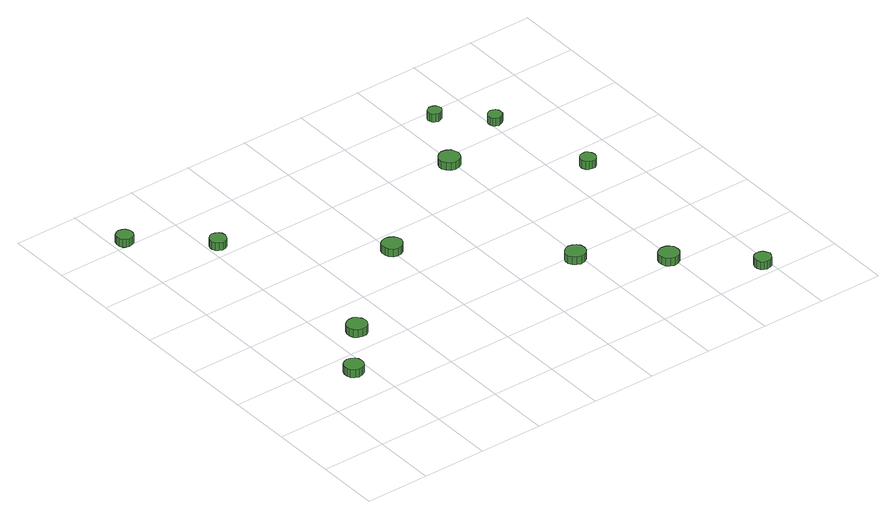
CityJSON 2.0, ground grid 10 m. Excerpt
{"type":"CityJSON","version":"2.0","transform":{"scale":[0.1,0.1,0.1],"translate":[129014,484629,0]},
"CityObjects":{
"tree1":{"type":"SolitaryVegetationObject","attributes":{"function":"something"},"geometry":[{"type":"MultiSurface","lod":"1","boundaries":[[[0,1,2,3,4,5,6,7,8,9,10,11,12,13,14]],[[15,16,17,18,19,20,21,22,23,24,25,26,27,28,29]],[[0,29,28,1]],[[1,28,27,2]],[[2,27,26,3]],[[3,26,25,4]],[[4,25,24,5]],[[5,24,23,6]],[[6,23,22,7]],[[7,22,21,8]],[[8,21,20,9]],[[9,20,19,10]],[[10,19,18,11]],[[11,18,17,12]],[[12,17,16,13]],[[13,16,15,14]],[[14,15,29,0]]]}]},
"tree2":{"type":"SolitaryVegetationObject","attributes":{"function":"something"},"geometry":[{"type":"MultiSurface","lod":"1","boundaries":[[[30,31,32,33,34,35,36,37,38,39,40,41,42,43,44]],[[45,46,47,48,49,50,51,52,53,54,55,56,57,58,59]],[[30,59,58,31]],[[31,58,57,32]],[[32,57,56,33]],[[33,56,55,34]],[[34,55,54,35]],[[35,54,53,36]],[[36,53,52,37]],[[37,52,51,38]],[[38,51,50,39]],[[39,50,49,40]],[[40,49,48,41]],[[41,48,47,42]],[[42,47,46,43]],[[43,46,45,44]],[[44,45,59,30]]]}]},
"tree3":{"type":"SolitaryVegetationObject","attributes":{"function":"something"},"geometry":[{"type":"MultiSurface","lod":"1","boundaries":[[[60,61,62,63,64,65,66,67,68,69,70,71,72,73,74]],[[75,76,77,78,79,80,81,82,83,84,85,86,87,88,89]],[[60,89,88,61]],[[61,88,87,62]],[[62,87,86,63]],[[63,86,85,64]],[[64,85,84,65]],[[65,84,83,66]],[[66,83,82,67]],[[67,82,81,68]],[[68,81,80,69]],[[69,80,79,70]],[[70,79,78,71]],[[71,78,77,72]],[[72,77,76,73]],[[73,76,75,74]],[[74,75,89,60]]]}]},
"tree4":{"type":"SolitaryVegetationObject","attributes":{"function":"something"},"geometry":[{"type":"MultiSurface","lod":"1","boundaries":[[[90,91,92,93,94,95,96,97,98,99,100,101,102,103,104]],[[105,106,107,108,109,110,111,112,113,114,115,116,117,118,119]],[[90,119,118,91]],[[91,118,117,92]],[[92,117,116,93]],[[93,116,115,94]],[[94,115,114,95]],[[95,114,113,96]],[[96,113,112,97]],[[97,112,111,98]],[[98,111,110,99]],[[99,110,109,100]],[[100,109,108,101]],[[101,108,107,102]],[[102,107,106,103]],[[103,106,105,104]],[[104,105,119,90]]]}]},
"tree5":{"type":"SolitaryVegetationObject","attributes":{"function":"something"},"geometry":[{"type":"MultiSurface","lod":"1","boundaries":[[[120,121,122,123,124,125,126,127,128,129,130,131,132,133,134]],[[135,136,137,138,139,140,141,142,143,144,145,146,147,148,149]],[[120,149,148,121]],[[121,148,147,122]],[[122,147,146,123]],[[123,146,145,124]],[[124,145,144,125]],[[125,144,143,126]],[[126,143,142,127]],[[127,142,141,128]],[[128,141,140,129]],[[129,140,139,130]],[[130,139,138,131]],[[131,138,137,132]],[[132,137,136,133]],[[133,136,135,134]],[[134,135,149,120]]]}]},
"tree6":{"type":"SolitaryVegetationObject","attributes":{"function":"something"},"geometry":[{"type":"MultiSurface","lod":"1","boundaries":[[[150,151,152,153,154,155,156,157,158,159,160,161,162,163,164]],[[165,166,167,168,169,170,171,172,173,174,175,176,177,178,179]],[[150,179,178,151]],[[151,178,177,152]],[[152,177,176,153]],[[153,176,175,154]],[[154,175,174,155]],[[155,174,173,156]],[[156,173,172,157]],[[157,172,171,158]],[[158,171,170,159]],[[159,170,169,160]],[[160,169,168,161]],[[161,168,167,162]],[[162,167,166,163]],[[163,166,165,164]],[[164,165,179,150]]]}]},
"tree7":{"type":"SolitaryVegetationObject","attributes":{"function":"something"},"geometry":[{"type":"MultiSurface","lod":"1","boundaries":[[[180,181,182,183,184,185,186,187,188,189,190,191,192,193,194]],[[195,196,197,198,199,200,201,202,203,204,205,206,207,208,209]],[[180,209,208,181]],[[181,208,207,182]],[[182,207,206,183]],[[183,206,205,184]],[[184,205,204,185]],[[185,204,203,186]],[[186,203,202,187]],[[187,202,201,188]],[[188,201,200,189]],[[189,200,199,190]],[[190,199,198,191]],[[191,198,197,192]],[[192,197,196,193]],[[193,196,195,194]],[[194,195,209,180]]]}]},
"tree8":{"type":"SolitaryVegetationObject","attributes":{"function":"something"},"geometry":[{"type":"MultiSurface","lod":"1","boundaries":[[[210,211,212,213,214,215,216,217,218,219,220,221,222,223,224]],[[225,226,227,228,229,230,231,232,233,234,235,236,237,238,239]],[[210,239,238,211]],[[211,238,237,212]],[[212,237,236,213]],[[213,236,235,214]],[[214,235,234,215]],[[215,234,233,216]],[[216,233,232,217]],[[217,232,231,218]],[[218,231,230,219]],[[219,230,229,220]],[[220,229,228,221]],[[221,228,227,222]],[[222,227,226,223]],[[223,226,225,224]],[[224,225,239,210]]]}]},
"tree9":{"type":"SolitaryVegetationObject","attributes":{"function":"something"},"geometry":[{"type":"MultiSurface","lod":"1","boundaries":[[[240,241,242,243,244,245,246,247,248,249,250,251,252,253,254]],[[255,256,257,258,259,260,261,262,263,264,265,266,267,268,269]],[[240,269,268,241]],[[241,268,267,242]],[[242,267,266,243]],[[243,266,265,244]],[[244,265,264,245]],[[245,264,263,246]],[[246,263,262,247]],[[247,262,261,248]],[[248,261,260,249]],[[249,260,259,250]],[[250,259,258,251]],[[251,258,257,252]],[[252,257,256,253]],[[253,256,255,254]],[[254,255,269,240]]]}]},
"tree10":{"type":"SolitaryVegetationObject","attributes":{"function":"something"},"geometry":[{"type":"MultiSurface","lod":"1","boundaries":[[[270,271,272,273,274,275,276,277,278,279,280,281,282,283,284]],[[285,286,287,288,289,290,291,292,293,294,295,296,297,298,299]],[[270,299,298,271]],[[271,298,297,272]],[[272,297,296,273]],[[273,296,295,274]],[[274,295,294,275]],[[275,294,293,276]],[[276,293,292,277]],[[277,292,291,278]],[[278,291,290,279]],[[279,290,289,280]],[[280,289,288,281]],[[281,288,287,282]],[[282,287,286,283]],[[283,286,285,284]],[[284,285,299,270]]]}]},
"tree11":{"type":"SolitaryVegetationObject","attributes":{"function":"something"},"geometry":[{"type":"MultiSurface","lod":"1","boundaries":[[[300,301,302,303,304,305,306,307,308,309,310,311,312,313,314]],[[315,316,317,318,319,320,321,322,323,324,325,326,327,328,329]],[[300,329,328,301]],[[301,328,327,302]],[[302,327,326,303]],[[303,326,325,304]],[[304,325,324,305]],[[305,324,323,306]],[[306,323,322,307]],[[307,322,321,308]],[[308,321,320,309]],[[309,320,319,310]],[[310,319,318,311]],[[311,318,317,312]],[[312,317,316,313]],[[313,316,315,314]],[[314,315,329,300]]]}]},
"tree12":{"type":"SolitaryVegetationObject","attributes":{"function":"something"},"geometry":[{"type":"MultiSurface","lod":"1","boundaries":[[[330,331,332,333,334,335,336,337,338,339,340,341,342,343,344]],[[345,346,347,348,349,350,351,352,353,354,355,356,357,358,359]],[[330,359,358,331]],[[331,358,357,332]],[[332,357,356,333]],[[333,356,355,334]],[[334,355,354,335]],[[335,354,353,336]],[[336,353,352,337]],[[337,352,351,338]],[[338,351,350,339]],[[339,350,349,340]],[[340,349,348,341]],[[341,348,347,342]],[[342,347,346,343]],[[343,346,345,344]],[[344,345,359,330]]]}]}
},
"vertices":[
[82,151,28],[81,157,28],[78,162,28],[72,165,28],[66,166,28],[60,164,28],[55,160,28],[53,154,28],[53,148,28],[55,142,28],[60,138,28],[66,136,28],[72,137,28],[78,140,28],[81,145,28],[81,145,15],[78,140,15],[72,137,15],[66,136,15],[60,138,15],[55,142,15],[53,148,15],[53,154,15],[55,160,15],[60,164,15],[66,166,15],[72,165,15],[78,162,15],[81,157,15],[82,151,15],
[31,610,17],[30,615,17],[27,620,17],[22,622,17],[17,623,17],[12,621,17],[8,618,17],[6,613,17],[6,607,17],[8,602,17],[12,599,17],[17,597,17],[22,598,17],[27,600,17],[30,605,17],[30,605,4],[27,600,4],[22,598,4],[17,597,4],[12,599,4],[8,602,4],[6,607,4],[6,613,4],[8,618,4],[12,621,4],[17,623,4],[22,622,4],[27,620,4],[30,615,4],[31,610,4],
[150,231,24],[149,237,24],[145,242,24],[140,246,24],[133,246,24],[127,244,24],[122,240,24],[120,234,24],[120,228,24],[122,222,24],[127,218,24],[133,216,24],[140,216,24],[145,219,24],[149,225,24],[149,225,11],[145,219,11],[140,216,11],[133,216,11],[127,218,11],[122,222,11],[120,228,11],[120,234,11],[122,240,11],[127,244,11],[133,246,11],[140,246,11],[145,242,11],[149,237,11],[150,231,11],
[130,525,16],[129,530,16],[126,534,16],[121,537,16],[116,538,16],[111,536,16],[107,532,16],[105,527,16],[105,522,16],[107,517,16],[111,514,16],[116,512,16],[121,512,16],[126,515,16],[129,520,16],[129,520,3],[126,515,3],[121,512,3],[116,512,3],[111,514,3],[107,517,3],[105,522,3],[105,527,3],[107,532,3],[111,536,3],[116,538,3],[121,537,3],[126,534,3],[129,530,3],[130,525,3],
[317,365,17],[315,371,17],[311,376,17],[306,379,17],[299,380,17],[293,378,17],[288,374,17],[286,368,17],[286,362,17],[288,356,17],[293,351,17],[299,349,17],[306,350,17],[311,353,17],[315,358,17],[315,358,4],[311,353,4],[306,350,4],[299,349,4],[293,351,4],[288,356,4],[286,362,4],[286,368,4],[288,374,4],[293,378,4],[299,380,4],[306,379,4],[311,376,4],[315,371,4],[317,365,4],
[507,192,17],[506,199,17],[502,204,17],[496,207,17],[490,208,17],[484,206,17],[479,201,17],[476,196,17],[476,189,17],[479,183,17],[484,179,17],[490,177,17],[496,178,17],[502,181,17],[506,186,17],[506,186,4],[502,181,4],[496,178,4],[490,177,4],[484,179,4],[479,183,4],[476,189,4],[476,196,4],[479,201,4],[484,206,4],[490,208,4],[496,207,4],[502,204,4],[506,199,4],[507,192,4],
[607,108,18],[606,115,18],[602,120,18],[597,123,18],[590,124,18],[584,122,18],[579,118,18],[577,112,18],[577,105,18],[579,99,18],[584,95,18],[590,93,18],[597,94,18],[602,97,18],[606,102,18],[606,102,5],[602,97,5],[597,94,5],[590,93,5],[584,95,5],[579,99,5],[577,105,5],[577,112,5],[579,118,5],[584,122,5],[590,124,5],[597,123,5],[602,120,5],[606,115,5],[607,108,5],
[503,474,25],[501,480,25],[498,486,25],[492,489,25],[485,490,25],[479,488,25],[474,483,25],[471,477,25],[471,471,25],[474,465,25],[479,460,25],[485,458,25],[492,459,25],[498,462,25],[501,467,25],[501,467,12],[498,462,12],[492,459,12],[485,458,12],[479,460,12],[474,465,12],[471,471,12],[471,477,12],[474,483,12],[479,488,12],[485,490,12],[492,489,12],[498,486,12],[501,480,12],[503,474,12],
[703,21,17],[701,26,17],[698,31,17],[694,33,17],[688,34,17],[683,32,17],[679,29,17],[677,24,17],[677,18,17],[679,13,17],[683,10,17],[688,8,17],[694,9,17],[698,11,17],[701,16,17],[701,16,4],[698,11,4],[694,9,4],[688,8,4],[683,10,4],[679,13,4],[677,18,4],[677,24,4],[679,29,4],[683,32,4],[688,34,4],[694,33,4],[698,31,4],[701,26,4],[703,21,4],
[551,576,25],[550,580,25],[547,584,25],[543,586,25],[539,587,25],[535,585,25],[531,582,25],[529,578,25],[529,574,25],[531,570,25],[535,567,25],[539,565,25],[543,566,25],[547,568,25],[550,572,25],[550,572,12],[547,568,12],[543,566,12],[539,565,12],[535,567,12],[531,570,12],[529,574,12],[529,578,12],[531,582,12],[535,585,12],[539,587,12],[543,586,12],[547,584,12],[550,580,12],[551,576,12],
[651,354,25],[650,359,25],[647,363,25],[643,366,25],[638,366,25],[633,365,25],[629,361,25],[627,357,25],[627,352,25],[629,347,25],[633,344,25],[638,342,25],[643,342,25],[647,345,25],[650,349,25],[650,349,12],[647,345,12],[643,342,12],[638,342,12],[633,344,12],[629,347,12],[627,352,12],[627,357,12],[629,361,12],[633,365,12],[638,366,12],[643,366,12],[647,363,12],[650,359,12],[651,354,12],
[612,518,24],[612,522,24],[609,526,24],[605,528,24],[601,529,24],[596,527,24],[593,524,24],[591,520,24],[591,516,24],[593,511,24],[596,508,24],[601,507,24],[605,508,24],[609,510,24],[612,513,24],[612,513,11],[609,510,11],[605,508,11],[601,507,11],[596,508,11],[593,511,11],[591,516,11],[591,520,11],[593,524,11],[596,527,11],[601,529,11],[605,528,11],[609,526,11],[612,522,11],[612,518,11]
]}
